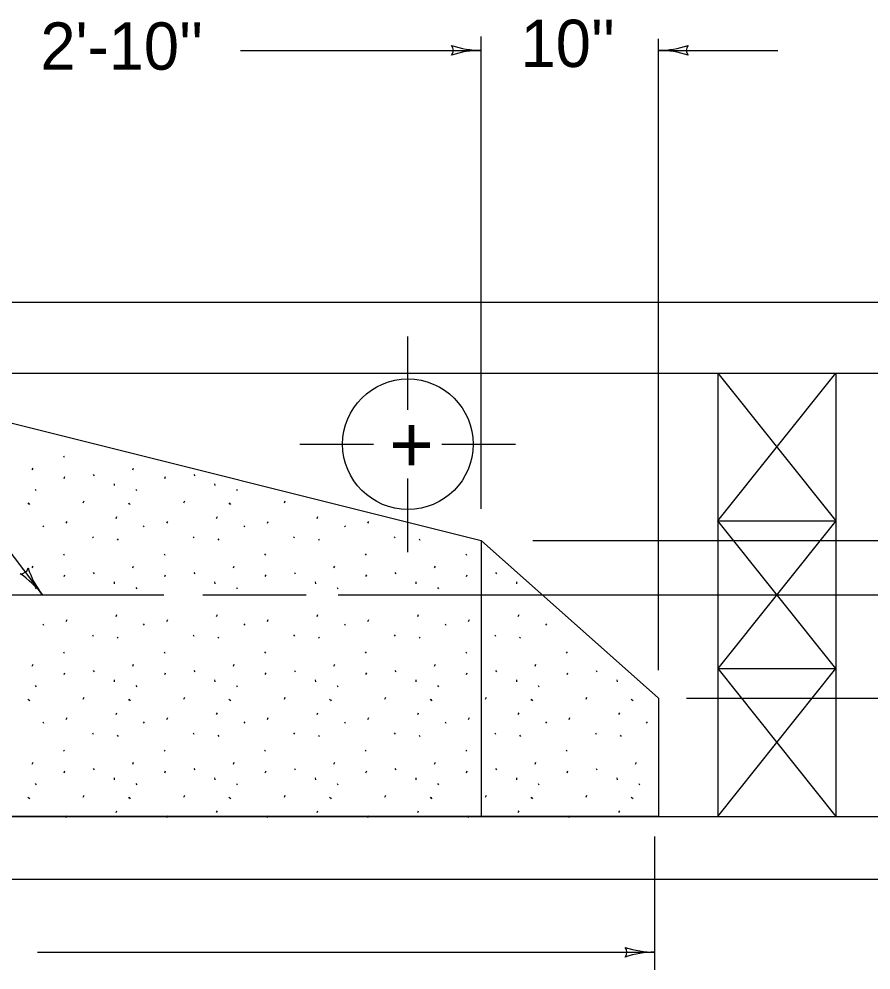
# Model space of a CAD drawing. Extents: x 1007 to 1035.5, y 1000.5 to 1021.5.
# Drawn here: x 1026.794 to 1030.398, y 1005.571 to 1009.593 of the extents above; entities that cross this region are included whole.
import ezdxf

# ---------------------------------------------------------------- set-up
doc = ezdxf.new("R2010")
doc.units = 0
doc.layers.add('Level 1', color=7, linetype='Continuous')

msp = doc.modelspace()

# ---------------------------------------------------------------- linework, layer by layer
at = {"layer": 'Level 1'}
for p, q in [((1028.7492, 1007.5207), (1028.7492, 1009.5196)), ((1029.4992, 1006.8384), (1029.4992, 1009.5098)), ((1027.7312, 1009.4606), (1028.7492, 1009.4606)), ((1029.4992, 1009.4606), (1030.0044, 1009.4606)), ((1024.6797, 1008.3956), (1030.8518, 1008.3956)), ((1028.4383, 1007.9397), (1028.4383, 1008.2509)), ((1025.9158, 1008.0953), (1028.7492, 1007.3873)), ((1025.9158, 1008.0953), (1030.8518, 1008.0953)), ((1029.7498, 1008.0953), (1029.7498, 1007.4706)), ((1029.7498, 1008.0953), (1030.2498, 1007.4706)), ((1029.7498, 1007.4706), (1030.2498, 1008.0953)), ((1030.2498, 1008.0953), (1030.2498, 1007.4706)), ((1027.9819, 1007.7946), (1028.2932, 1007.7946)), ((1028.5833, 1007.7946), (1028.8946, 1007.7946)), ((1026.9823, 1007.7456), (1026.9859, 1007.7403)), ((1026.8503, 1007.6859), (1026.8538, 1007.6939)), ((1027.2757, 1007.6859), (1027.2792, 1007.6939)), ((1026.9853, 1007.6495), (1026.9888, 1007.6575)), ((1027.1085, 1007.6668), (1027.112, 1007.6614)), ((1027.4106, 1007.6495), (1027.4142, 1007.6575)), ((1027.5338, 1007.6668), (1027.5374, 1007.6614)), ((1028.4383, 1007.3383), (1028.4383, 1007.6495)), ((1026.8632, 1007.6037), (1026.8668, 1007.5983)), ((1027.1964, 1007.6272), (1027.1973, 1007.6193)), ((1027.2886, 1007.6037), (1027.2921, 1007.5983)), ((1027.6218, 1007.6272), (1027.6227, 1007.6193)), ((1027.7139, 1007.6037), (1027.7175, 1007.5983)), ((1027.0661, 1007.5465), (1027.0696, 1007.5545)), ((1027.4914, 1007.5465), (1027.495, 1007.5545)), ((1027.9168, 1007.5465), (1027.9203, 1007.5545)), ((1026.8316, 1007.5465), (1026.8352, 1007.5412)), ((1026.8352, 1007.5445), (1026.8388, 1007.5392)), ((1027.257, 1007.5465), (1027.2606, 1007.5412)), ((1027.2606, 1007.5445), (1027.2641, 1007.5392)), ((1027.6823, 1007.5465), (1027.6859, 1007.5412)), ((1027.6859, 1007.5445), (1027.6895, 1007.5392)), ((1027.2046, 1007.4807), (1027.2082, 1007.4887)), ((1027.63, 1007.4807), (1027.6335, 1007.4887)), ((1028.0553, 1007.4807), (1028.0589, 1007.4887)), ((1029.7498, 1007.4706), (1030.2498, 1007.4706)), ((1029.7498, 1007.4706), (1029.7498, 1006.8453)), ((1030.2498, 1007.4706), (1029.7498, 1006.8453)), ((1030.2498, 1006.8453), (1029.7498, 1007.4706)), ((1030.2498, 1007.4706), (1030.2498, 1006.8453)), ((1026.8948, 1007.4498), (1026.8983, 1007.4446)), ((1026.9942, 1007.4603), (1026.9977, 1007.4683)), ((1027.3201, 1007.4498), (1027.3237, 1007.4446)), ((1027.4195, 1007.4603), (1027.4231, 1007.4683)), ((1027.7455, 1007.4498), (1027.749, 1007.4446)), ((1027.8449, 1007.4603), (1027.8484, 1007.4683)), ((1028.1708, 1007.4498), (1028.1744, 1007.4446)), ((1028.2703, 1007.4603), (1028.2738, 1007.4683)), ((1027.1052, 1007.4034), (1027.1087, 1007.3981)), ((1027.2101, 1007.3938), (1027.2137, 1007.3885)), ((1027.5305, 1007.4034), (1027.5341, 1007.3981)), ((1027.6354, 1007.3938), (1027.639, 1007.3885)), ((1027.9559, 1007.4034), (1027.9594, 1007.3981)), ((1028.0608, 1007.3938), (1028.0644, 1007.3885)), ((1028.3813, 1007.4034), (1028.3848, 1007.3981)), ((1028.4862, 1007.3938), (1028.4898, 1007.3885)), ((1026.7345, 1007.367), (1026.8916, 1007.1593)), ((1028.7492, 1007.3873), (1029.4992, 1006.7206)), ((1028.7492, 1007.3873), (1028.7492, 1006.2206)), ((1028.9673, 1007.3873), (1031.5613, 1007.3873)), ((1026.9823, 1007.3308), (1026.9859, 1007.3254)), ((1027.4077, 1007.3308), (1027.4113, 1007.3254)), ((1027.8331, 1007.3308), (1027.8367, 1007.3254)), ((1028.2584, 1007.3308), (1028.262, 1007.3254)), ((1028.6838, 1007.3308), (1028.6874, 1007.3254)), ((1026.8503, 1007.2711), (1026.8538, 1007.2791)), ((1027.2757, 1007.2711), (1027.2792, 1007.2791)), ((1027.701, 1007.2711), (1027.7046, 1007.2791)), ((1028.1264, 1007.2711), (1028.1299, 1007.2791)), ((1028.5518, 1007.2711), (1028.5553, 1007.2791)), ((1026.9853, 1007.2347), (1026.9888, 1007.2427)), ((1027.1085, 1007.2519), (1027.112, 1007.2466)), ((1027.4106, 1007.2347), (1027.4142, 1007.2427)), ((1027.5338, 1007.2519), (1027.5374, 1007.2466)), ((1027.836, 1007.2347), (1027.8396, 1007.2427)), ((1027.9593, 1007.2519), (1027.9628, 1007.2466)), ((1028.2613, 1007.2347), (1028.2649, 1007.2427)), ((1028.3846, 1007.2519), (1028.3882, 1007.2466)), ((1028.6868, 1007.2347), (1028.6903, 1007.2427)), ((1028.81, 1007.2519), (1028.8135, 1007.2466)), ((1026.8632, 1007.1888), (1026.8668, 1007.1835)), ((1027.1964, 1007.2124), (1027.1973, 1007.2044)), ((1027.2886, 1007.1888), (1027.2921, 1007.1835)), ((1027.6218, 1007.2124), (1027.6227, 1007.2044)), ((1027.7139, 1007.1888), (1027.7175, 1007.1835)), ((1028.0472, 1007.2124), (1028.048, 1007.2044)), ((1028.1393, 1007.1888), (1028.1428, 1007.1835)), ((1028.4725, 1007.2124), (1028.4734, 1007.2044)), ((1028.5647, 1007.1888), (1028.5683, 1007.1835)), ((1028.8979, 1007.2124), (1028.8988, 1007.2044)), ((1024.203, 1007.1579), (1027.4073, 1007.1579)), ((1027.572, 1007.1579), (1028.0082, 1007.1579)), ((1028.1438, 1007.1579), (1030.8518, 1007.1579)), ((1027.2046, 1007.0658), (1027.2082, 1007.0738)), ((1027.63, 1007.0658), (1027.6335, 1007.0738)), ((1028.0553, 1007.0658), (1028.0589, 1007.0738)), ((1028.4808, 1007.0658), (1028.4843, 1007.0738)), ((1028.9061, 1007.0658), (1028.9097, 1007.0738)), ((1026.8948, 1007.0351), (1026.8983, 1007.0298)), ((1026.9942, 1007.0454), (1026.9977, 1007.0534)), ((1027.3201, 1007.0351), (1027.3237, 1007.0298)), ((1027.4195, 1007.0454), (1027.4231, 1007.0534)), ((1027.7455, 1007.0351), (1027.749, 1007.0298)), ((1027.8449, 1007.0454), (1027.8484, 1007.0534)), ((1028.1708, 1007.0351), (1028.1744, 1007.0298)), ((1028.2703, 1007.0454), (1028.2738, 1007.0534)), ((1028.5963, 1007.0351), (1028.5998, 1007.0298)), ((1028.6957, 1007.0454), (1028.6992, 1007.0534)), ((1029.0216, 1007.0351), (1029.0252, 1007.0298)), ((1027.1052, 1006.9886), (1027.1087, 1006.9833)), ((1027.5305, 1006.9886), (1027.5341, 1006.9833)), ((1027.9559, 1006.9886), (1027.9594, 1006.9833)), ((1028.3813, 1006.9886), (1028.3848, 1006.9833)), ((1028.8067, 1006.9886), (1028.8102, 1006.9833)), ((1027.2101, 1006.979), (1027.2137, 1006.9737)), ((1027.6354, 1006.979), (1027.639, 1006.9737)), ((1028.0608, 1006.979), (1028.0644, 1006.9737)), ((1028.4862, 1006.979), (1028.4898, 1006.9737)), ((1028.9116, 1006.979), (1028.9152, 1006.9737)), ((1026.9823, 1006.9159), (1026.9859, 1006.9106)), ((1027.4077, 1006.9159), (1027.4113, 1006.9106)), ((1027.8331, 1006.9159), (1027.8367, 1006.9106)), ((1028.2584, 1006.9159), (1028.262, 1006.9106)), ((1028.6838, 1006.9159), (1028.6874, 1006.9106)), ((1029.1092, 1006.9159), (1029.1128, 1006.9106)), ((1026.8503, 1006.8563), (1026.8538, 1006.8643)), ((1026.9853, 1006.8199), (1026.9888, 1006.8278)), ((1027.1085, 1006.8371), (1027.112, 1006.8318)), ((1027.2757, 1006.8563), (1027.2792, 1006.8643)), ((1027.4106, 1006.8199), (1027.4142, 1006.8278)), ((1027.5338, 1006.8371), (1027.5374, 1006.8318)), ((1027.701, 1006.8563), (1027.7046, 1006.8643)), ((1027.836, 1006.8199), (1027.8396, 1006.8278)), ((1027.9593, 1006.8371), (1027.9628, 1006.8318)), ((1028.1264, 1006.8563), (1028.1299, 1006.8643)), ((1028.2613, 1006.8199), (1028.2649, 1006.8278)), ((1028.3846, 1006.8371), (1028.3882, 1006.8318)), ((1028.5518, 1006.8563), (1028.5553, 1006.8643)), ((1028.6868, 1006.8199), (1028.6903, 1006.8278)), ((1028.81, 1006.8371), (1028.8135, 1006.8318)), ((1028.9772, 1006.8563), (1028.9807, 1006.8643)), ((1029.1121, 1006.8199), (1029.1157, 1006.8278)), ((1029.2353, 1006.8371), (1029.2389, 1006.8318)), ((1029.7498, 1006.8453), (1030.2498, 1006.8453)), ((1029.7498, 1006.8453), (1029.7498, 1006.2206)), ((1029.7498, 1006.8453), (1030.2498, 1006.2206)), ((1029.7498, 1006.2206), (1030.2498, 1006.8453)), ((1030.2498, 1006.8453), (1030.2498, 1006.2206)), ((1027.1964, 1006.7976), (1027.1973, 1006.7896)), ((1027.6218, 1006.7976), (1027.6227, 1006.7896)), ((1028.0472, 1006.7976), (1028.048, 1006.7896)), ((1028.4725, 1006.7976), (1028.4734, 1006.7896)), ((1028.8979, 1006.7976), (1028.8988, 1006.7896)), ((1029.3233, 1006.7976), (1029.3242, 1006.7896)), ((1026.8632, 1006.774), (1026.8668, 1006.7687)), ((1027.2886, 1006.774), (1027.2921, 1006.7687)), ((1027.7139, 1006.774), (1027.7175, 1006.7687)), ((1028.1393, 1006.774), (1028.1428, 1006.7687)), ((1028.5647, 1006.774), (1028.5683, 1006.7687)), ((1028.9901, 1006.774), (1028.9936, 1006.7687)), ((1026.8316, 1006.7168), (1026.8352, 1006.7115)), ((1026.8352, 1006.7148), (1026.8388, 1006.7095)), ((1027.0661, 1006.7168), (1027.0696, 1006.7248)), ((1027.257, 1006.7168), (1027.2606, 1006.7115)), ((1027.2606, 1006.7148), (1027.2641, 1006.7095)), ((1027.4914, 1006.7168), (1027.495, 1006.7248)), ((1027.6823, 1006.7168), (1027.6859, 1006.7115)), ((1027.6859, 1006.7148), (1027.6895, 1006.7095)), ((1027.9168, 1006.7168), (1027.9203, 1006.7248)), ((1028.1078, 1006.7168), (1028.1113, 1006.7115)), ((1028.1113, 1006.7148), (1028.1148, 1006.7095)), ((1028.3422, 1006.7168), (1028.3458, 1006.7248)), ((1028.5331, 1006.7168), (1028.5367, 1006.7115)), ((1028.5367, 1006.7148), (1028.5403, 1006.7095)), ((1028.7676, 1006.7168), (1028.7711, 1006.7248)), ((1028.9585, 1006.7168), (1028.9621, 1006.7115)), ((1028.9621, 1006.7148), (1028.9656, 1006.7095)), ((1029.1929, 1006.7168), (1029.1965, 1006.7248)), ((1029.3838, 1006.7168), (1029.3874, 1006.7115)), ((1029.3874, 1006.7148), (1029.391, 1006.7095)), ((1029.4992, 1006.7206), (1029.4992, 1006.2206)), ((1029.617, 1006.7206), (1031.5613, 1006.7206)), ((1026.9942, 1006.6306), (1026.9977, 1006.6386)), ((1027.2046, 1006.6511), (1027.2082, 1006.659)), ((1027.4195, 1006.6306), (1027.4231, 1006.6386)), ((1027.63, 1006.6511), (1027.6335, 1006.659)), ((1027.8449, 1006.6306), (1027.8484, 1006.6386)), ((1028.0553, 1006.6511), (1028.0589, 1006.659)), ((1028.2703, 1006.6306), (1028.2738, 1006.6386)), ((1028.4808, 1006.6511), (1028.4843, 1006.659)), ((1028.6957, 1006.6306), (1028.6992, 1006.6386)), ((1028.9061, 1006.6511), (1028.9097, 1006.659)), ((1029.121, 1006.6306), (1029.1246, 1006.6386)), ((1029.3315, 1006.6511), (1029.335, 1006.659)), ((1026.8948, 1006.6203), (1026.8983, 1006.6149)), ((1027.3201, 1006.6203), (1027.3237, 1006.6149)), ((1027.7455, 1006.6203), (1027.749, 1006.6149)), ((1028.1708, 1006.6203), (1028.1744, 1006.6149)), ((1028.5963, 1006.6203), (1028.5998, 1006.6149)), ((1029.0216, 1006.6203), (1029.0252, 1006.6149)), ((1029.447, 1006.6203), (1029.4505, 1006.6149)), ((1027.1052, 1006.5738), (1027.1087, 1006.5684)), ((1027.2101, 1006.5642), (1027.2137, 1006.5588)), ((1027.5305, 1006.5738), (1027.5341, 1006.5684)), ((1027.6354, 1006.5642), (1027.639, 1006.5588)), ((1027.9559, 1006.5738), (1027.9594, 1006.5684)), ((1028.0608, 1006.5642), (1028.0644, 1006.5588)), ((1028.3813, 1006.5738), (1028.3848, 1006.5684)), ((1028.4862, 1006.5642), (1028.4898, 1006.5588)), ((1028.8067, 1006.5738), (1028.8102, 1006.5684)), ((1028.9116, 1006.5642), (1028.9152, 1006.5588)), ((1029.232, 1006.5738), (1029.2356, 1006.5684)), ((1029.3369, 1006.5642), (1029.3405, 1006.5588)), ((1026.9823, 1006.5011), (1026.9859, 1006.4958)), ((1027.4077, 1006.5011), (1027.4113, 1006.4958)), ((1027.8331, 1006.5011), (1027.8367, 1006.4958)), ((1028.2584, 1006.5011), (1028.262, 1006.4958)), ((1028.6838, 1006.5011), (1028.6874, 1006.4958)), ((1029.1092, 1006.5011), (1029.1128, 1006.4958)), ((1026.8503, 1006.4415), (1026.8538, 1006.4495)), ((1027.2757, 1006.4415), (1027.2792, 1006.4495)), ((1027.701, 1006.4415), (1027.7046, 1006.4495)), ((1028.1264, 1006.4415), (1028.1299, 1006.4495)), ((1028.5518, 1006.4415), (1028.5553, 1006.4495)), ((1028.9772, 1006.4415), (1028.9807, 1006.4495)), ((1029.4025, 1006.4415), (1029.4061, 1006.4495)), ((1026.9853, 1006.4051), (1026.9888, 1006.4131)), ((1027.1085, 1006.4223), (1027.112, 1006.4169)), ((1027.4106, 1006.4051), (1027.4142, 1006.4131)), ((1027.5338, 1006.4223), (1027.5374, 1006.4169)), ((1027.836, 1006.4051), (1027.8396, 1006.4131)), ((1027.9593, 1006.4223), (1027.9628, 1006.4169)), ((1028.2613, 1006.4051), (1028.2649, 1006.4131)), ((1028.3846, 1006.4223), (1028.3882, 1006.4169)), ((1028.6868, 1006.4051), (1028.6903, 1006.4131)), ((1028.81, 1006.4223), (1028.8135, 1006.4169)), ((1029.1121, 1006.4051), (1029.1157, 1006.4131)), ((1029.2353, 1006.4223), (1029.2389, 1006.4169)), ((1026.8632, 1006.3592), (1026.8668, 1006.3539)), ((1027.1964, 1006.3828), (1027.1973, 1006.3748)), ((1027.2886, 1006.3592), (1027.2921, 1006.3539)), ((1027.6218, 1006.3828), (1027.6227, 1006.3748)), ((1027.7139, 1006.3592), (1027.7175, 1006.3539)), ((1028.0472, 1006.3828), (1028.048, 1006.3748)), ((1028.1393, 1006.3592), (1028.1428, 1006.3539)), ((1028.4725, 1006.3828), (1028.4734, 1006.3748)), ((1028.5647, 1006.3592), (1028.5683, 1006.3539)), ((1028.8979, 1006.3828), (1028.8988, 1006.3748)), ((1028.9901, 1006.3592), (1028.9936, 1006.3539)), ((1029.3233, 1006.3828), (1029.3242, 1006.3748)), ((1029.4154, 1006.3592), (1029.419, 1006.3539)), ((1027.0661, 1006.3021), (1027.0696, 1006.3101)), ((1027.4914, 1006.3021), (1027.495, 1006.3101)), ((1027.9168, 1006.3021), (1027.9203, 1006.3101)), ((1028.3422, 1006.3021), (1028.3458, 1006.3101)), ((1028.7676, 1006.3021), (1028.7711, 1006.3101)), ((1029.1929, 1006.3021), (1029.1965, 1006.3101)), ((1026.8316, 1006.3021), (1026.8352, 1006.2968)), ((1026.8352, 1006.3), (1026.8388, 1006.2947)), ((1027.257, 1006.3021), (1027.2606, 1006.2968)), ((1027.2606, 1006.3), (1027.2641, 1006.2947)), ((1027.6823, 1006.3021), (1027.6859, 1006.2968)), ((1027.6859, 1006.3), (1027.6895, 1006.2947)), ((1028.1078, 1006.3021), (1028.1113, 1006.2968)), ((1028.1113, 1006.3), (1028.1148, 1006.2947)), ((1028.5331, 1006.3021), (1028.5367, 1006.2968)), ((1028.5367, 1006.3), (1028.5403, 1006.2947)), ((1028.9585, 1006.3021), (1028.9621, 1006.2968)), ((1028.9621, 1006.3), (1028.9656, 1006.2947)), ((1029.3838, 1006.3021), (1029.3874, 1006.2968)), ((1029.3874, 1006.3), (1029.391, 1006.2947)), ((1026.9942, 1006.2158), (1026.9977, 1006.2238)), ((1027.2046, 1006.2363), (1027.2082, 1006.2443)), ((1027.4195, 1006.2158), (1027.4231, 1006.2238)), ((1027.63, 1006.2363), (1027.6335, 1006.2443)), ((1027.8449, 1006.2158), (1027.8484, 1006.2238)), ((1028.0553, 1006.2363), (1028.0589, 1006.2443)), ((1028.2703, 1006.2158), (1028.2738, 1006.2238)), ((1028.4808, 1006.2363), (1028.4843, 1006.2443)), ((1028.6957, 1006.2158), (1028.6992, 1006.2238)), ((1028.9061, 1006.2363), (1028.9097, 1006.2443)), ((1029.121, 1006.2158), (1029.1246, 1006.2238)), ((1029.3315, 1006.2363), (1029.335, 1006.2443)), ((1029.4992, 1006.2206), (1023.0825, 1006.2206)), ((1025.9158, 1006.2206), (1030.8518, 1006.2206)), ((1029.4832, 1005.5708), (1029.4832, 1006.1355)), ((1025.9158, 1005.9553), (1030.8518, 1005.9553)), ((1026.8728, 1005.646), (1029.4832, 1005.646))]:
    msp.add_line(p, q, dxfattribs=at)
msp.add_circle((1028.4392, 1007.7946), 0.276, dxfattribs=at)
for centre, radius, start, end in [((1028.6006, 1009.4606), 0.0312, 318.7746, 40.8913), ((1028.7492, 1009.8512), 0.3906, 251.3472, 269.9939), ((1029.4992, 1009.8512), 0.3906, 270, 288.6688), ((1029.6477, 1009.4605), 0.0312, 138.7746, 220.8913), ((1028.7492, 1009.07), 0.3906, 90, 108.6688), ((1028.7492, 1009.07), 0.3906, 89.9878, 90), ((1029.4992, 1009.8512), 0.3906, 269.9878, 270), ((1029.4992, 1009.07), 0.3906, 71.3472, 89.9939), ((1026.802, 1007.2779), 0.0313, 265.8681, 347.9848), ((1027.2034, 1007.395), 0.3909, 198.4407, 217.0874), ((1026.5798, 1006.9235), 0.3909, 37.0935, 55.7623), ((1026.5798, 1006.9235), 0.3909, 37.0813, 37.0936), ((1029.3345, 1005.646), 0.0313, 318.7746, 40.8913), ((1029.4832, 1006.0369), 0.3909, 251.3472, 269.9939), ((1029.4832, 1005.2551), 0.3909, 90, 108.6688), ((1029.4832, 1005.2551), 0.3909, 89.9878, 90)]:
    msp.add_arc(centre, radius, start, end, dxfattribs=at)

# ---------------------------------------------------------------- texts
for s, height, p in [("2'-10''", 0.2, (1026.8848, 1009.3788)), ("10''", 0.2, (1028.9156, 1009.3901)), ('+', 0.24, (1028.3608, 1007.6746))]:
    msp.add_text(s, height=height, dxfattribs=at).set_placement(p)

doc.saveas('drawing.dxf')
